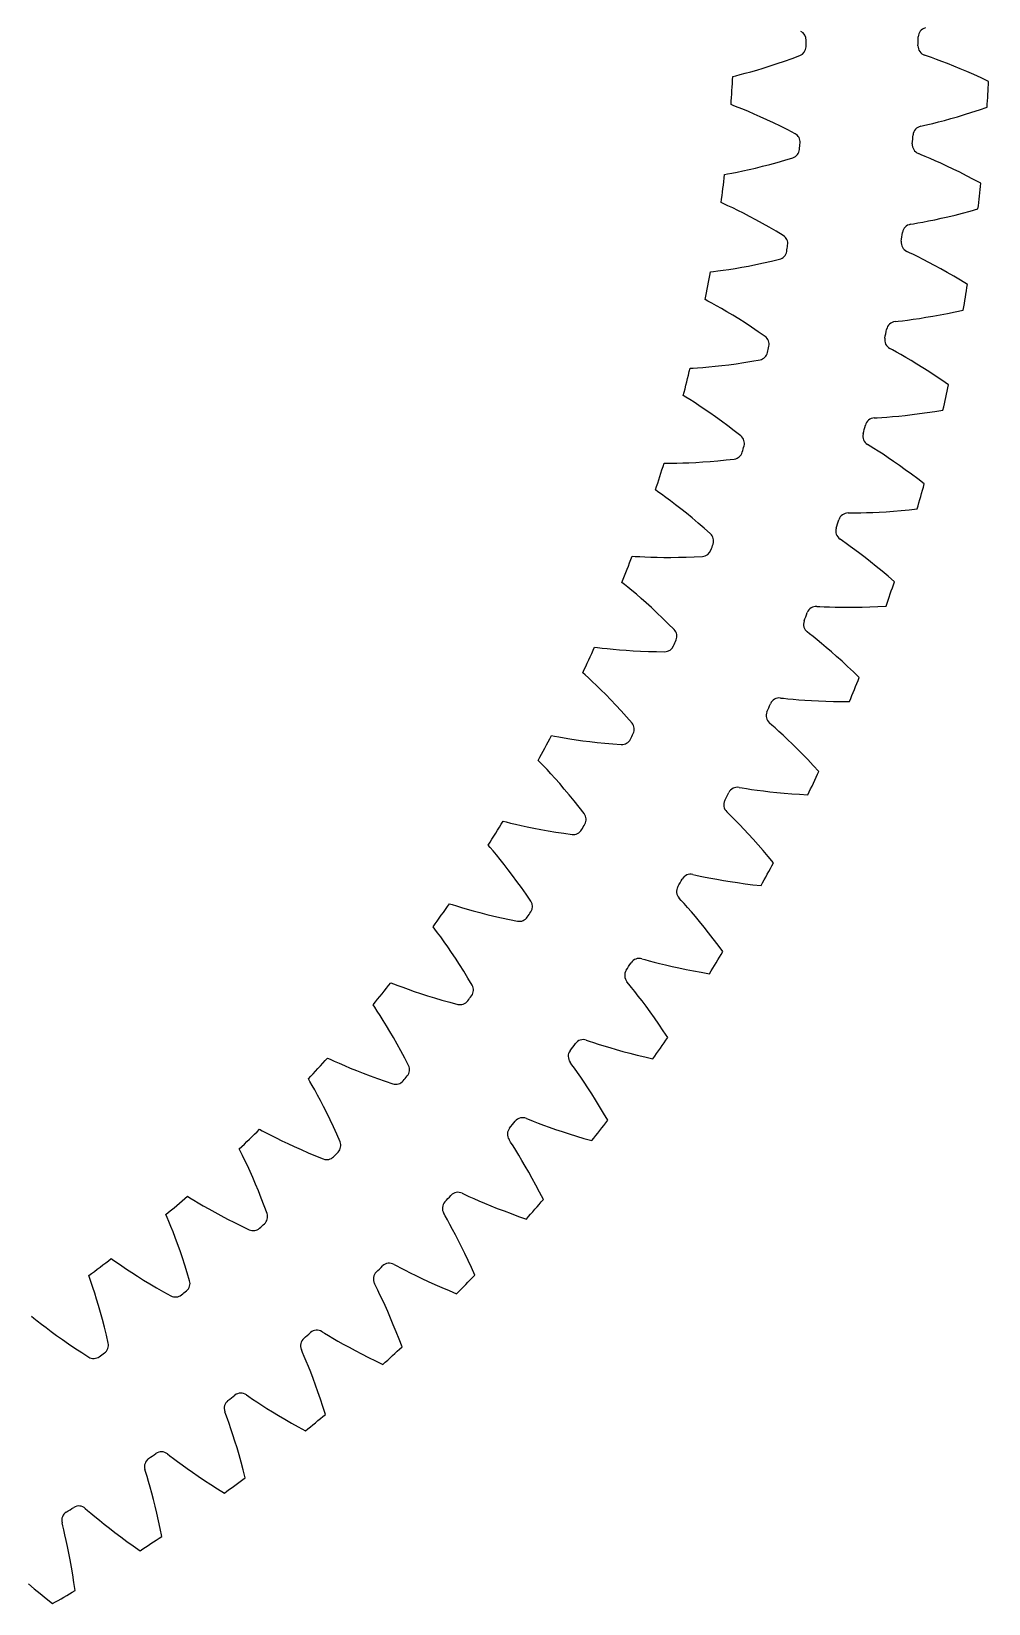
# Model space of a CAD drawing. Header units: millimetres. Extents: x -58 to 58, y -58 to 58.
# Drawn here: x 27.99 to 57.93, y -50.43 to -1.23 of the extents above; entities that cross this region are included whole.
import ezdxf

# ---------------------------------------------------------------- set-up
doc = ezdxf.new("R2010")
doc.units = ezdxf.units.MM

msp = doc.modelspace()

# ---------------------------------------------------------------- linework, layer by layer
at = {"layer": 'thin_ring_external'}
for p, q in [((56.02067, -2.001483), (55.931717, -1.969086)), ((56.150771, -2.047396), (56.02067, -2.001483)), ((56.302718, -2.10253), (56.150771, -2.047396)), ((56.4708, -2.165379), (56.302718, -2.10253)), ((56.651951, -2.235262), (56.4708, -2.165379)), ((56.844199, -2.311819), (56.651951, -2.235262)), ((57.046149, -2.394844), (56.844199, -2.311819)), ((57.256747, -2.48422), (57.046149, -2.394844)), ((57.475164, -2.579883), (57.256747, -2.48422)), ((57.700723, -2.681799), (57.475164, -2.579883)), ((57.932859, -2.789959), (57.700723, -2.681799)), ((56.753513, -3.955542), (56.96337, -3.895236)), ((56.96337, -3.895236), (57.182522, -3.82957)), ((57.182522, -3.82957), (57.410137, -3.758516)), ((57.410137, -3.758516), (57.645539, -3.682031)), ((57.645539, -3.682031), (57.888164, -3.600065)), ((55.808865, -4.195813), (55.900842, -4.173399)), ((55.900842, -4.173399), (56.035204, -4.142076)), ((56.035204, -4.142076), (56.192294, -4.103993)), ((56.192294, -4.103993), (56.36627, -4.060016)), ((56.36627, -4.060016), (56.554009, -4.010485)), ((56.554009, -4.010485), (56.753513, -3.955542)), ((55.825346, -5.084497), (55.738313, -5.047249)), ((55.95272, -5.137508), (55.825346, -5.084497)), ((56.101399, -5.200928), (55.95272, -5.137508)), ((56.265764, -5.272941), (56.101399, -5.200928)), ((56.44279, -5.352697), (56.265764, -5.272941)), ((56.63053, -5.439728), (56.44279, -5.352697)), ((56.827599, -5.533752), (56.63053, -5.439728)), ((57.032954, -5.634594), (56.827599, -5.533752)), ((57.245769, -5.742143), (57.032954, -5.634594)), ((57.465371, -5.856331), (57.245769, -5.742143)), ((57.691196, -5.977114), (57.465371, -5.856331)), ((57.115912, -6.915404), (57.35517, -6.852004)), ((57.35517, -6.852004), (57.601942, -6.783527)), ((55.492982, -7.263827), (55.586054, -7.246514)), ((55.586054, -7.246514), (55.721938, -7.222641)), ((55.721938, -7.222641), (55.880887, -7.193269)), ((55.880887, -7.193269), (56.057022, -7.158942)), ((56.057022, -7.158942), (56.247204, -7.119829)), ((56.247204, -7.119829), (56.449432, -7.075959)), ((56.449432, -7.075959), (56.662292, -7.027306)), ((56.662292, -7.027306), (56.884729, -6.973812)), ((56.884729, -6.973812), (57.115912, -6.915404)), ((55.460483, -8.15207), (55.375633, -8.110084)), ((55.584743, -8.212016), (55.460483, -8.15207)), ((55.729703, -8.283531), (55.584743, -8.212016)), ((55.889851, -8.364489), (55.729703, -8.283531)), ((56.062215, -8.453876), (55.889851, -8.364489)), ((56.244875, -8.551117), (56.062215, -8.453876)), ((56.436465, -8.655854), (56.244875, -8.551117)), ((56.635953, -8.767856), (56.436465, -8.655854)), ((56.84252, -8.886965), (56.635953, -8.767856)), ((57.055499, -9.013076), (56.84252, -8.886965)), ((57.274327, -9.146117), (57.055499, -9.013076)), ((55.008569, -10.309782), (55.102453, -10.297621)), ((55.102453, -10.297621), (55.239446, -10.28127)), ((55.239446, -10.28127), (55.399772, -10.260699)), ((55.399772, -10.260699), (55.57753, -10.236127)), ((55.57753, -10.236127), (55.769579, -10.20755)), ((55.769579, -10.20755), (55.973915, -10.174887)), ((55.973915, -10.174887), (56.189133, -10.138034)), ((56.189133, -10.138034), (56.414179, -10.096875)), ((56.414179, -10.096875), (56.648229, -10.051291)), ((56.648229, -10.051291), (56.890615, -10.001167)), ((56.890615, -10.001167), (57.140785, -9.946389)), ((54.927188, -11.194885), (54.84478, -11.148288)), ((55.047957, -11.261586), (54.927188, -11.194885)), ((55.188757, -11.340977), (55.047957, -11.261586)), ((55.344203, -11.430634), (55.188757, -11.340977)), ((55.51138, -11.529381), (55.344203, -11.430634)), ((55.688406, -11.636536), (55.51138, -11.529381)), ((55.873936, -11.751669), (55.688406, -11.636536)), ((56.066951, -11.87449), (55.873936, -11.751669)), ((56.266643, -12.004798), (56.066951, -11.87449)), ((56.472351, -12.14245), (56.266643, -12.004798)), ((56.683518, -12.287343), (56.472351, -12.14245)), ((54.750409, -13.296968), (54.929251, -13.282226)), ((54.929251, -13.282226), (55.122582, -13.264271)), ((55.122582, -13.264271), (55.328408, -13.242914)), ((55.328408, -13.242914), (55.545329, -13.217973)), ((55.545329, -13.217973), (55.772301, -13.189273)), ((55.772301, -13.189273), (56.008506, -13.156652)), ((56.008506, -13.156652), (56.253286, -13.119957)), ((56.253286, -13.119957), (56.506094, -13.079043)), ((54.357096, -13.324425), (54.451508, -13.317455)), ((54.451508, -13.317455), (54.589194, -13.308675)), ((54.589194, -13.308675), (54.750409, -13.296968)), ((54.22708, -14.203701), (54.147365, -14.152636)), ((54.343992, -14.276954), (54.22708, -14.203701)), ((54.480205, -14.363981), (54.343992, -14.276954)), ((54.630475, -14.462065), (54.480205, -14.363981)), ((54.791959, -14.569871), (54.630475, -14.462065)), ((54.962813, -14.686616), (54.791959, -14.569871)), ((55.141719, -14.811794), (54.962813, -14.686616)), ((55.327675, -14.945061), (55.141719, -14.811794)), ((55.519885, -15.086172), (55.327675, -14.945061)), ((55.717698, -15.234947), (55.519885, -15.086172)), ((55.920563, -15.391253), (55.717698, -15.234947)), ((54.961044, -16.241617), (55.198688, -16.222057)), ((55.198688, -16.222057), (55.445117, -16.198902)), ((55.445117, -16.198902), (55.699795, -16.171977)), ((53.540543, -16.298603), (53.635196, -16.296844)), ((53.635196, -16.296844), (53.773156, -16.295663)), ((53.773156, -16.295663), (53.934772, -16.292854)), ((53.934772, -16.292854), (54.114154, -16.287986)), ((54.114154, -16.287986), (54.308181, -16.280709)), ((54.308181, -16.280709), (54.51487, -16.270723)), ((54.51487, -16.270723), (54.732836, -16.25777)), ((54.732836, -16.25777), (54.961044, -16.241617)), ((53.362287, -17.169382), (53.285506, -17.114003)), ((53.474986, -17.248963), (53.362287, -17.169382)), ((53.606198, -17.343362), (53.474986, -17.248963)), ((53.750837, -17.449575), (53.606198, -17.343362)), ((53.906137, -17.566113), (53.750837, -17.449575)), ((54.0703, -17.692093), (53.906137, -17.566113)), ((54.242039, -17.826937), (54.0703, -17.692093)), ((54.420371, -17.970245), (54.242039, -17.826937)), ((54.604516, -18.12173), (54.420371, -17.970245)), ((54.793832, -18.281176), (54.604516, -18.12173)), ((54.987779, -18.44842), (54.793832, -18.281176)), ((52.561389, -19.223282), (52.655995, -19.226741)), ((52.655995, -19.226741), (52.79381, -19.233161)), ((52.79381, -19.233161), (52.955336, -19.239259)), ((52.955336, -19.239259), (53.134714, -19.244281)), ((53.134714, -19.244281), (53.328847, -19.247703)), ((53.328847, -19.247703), (53.535773, -19.249119)), ((53.535773, -19.249119), (53.754121, -19.248192)), ((53.754121, -19.248192), (53.982872, -19.244635)), ((53.982872, -19.244635), (54.221233, -19.238197)), ((54.221233, -19.238197), (54.468564, -19.228652)), ((54.468564, -19.228652), (54.724338, -19.215797)), ((52.335435, -20.082919), (52.261821, -20.023394)), ((52.443579, -20.168588), (52.335435, -20.082919)), ((52.569391, -20.270071), (52.443579, -20.168588)), ((52.707959, -20.384092), (52.569391, -20.270071)), ((52.856604, -20.509008), (52.707959, -20.384092)), ((53.013578, -20.643839), (52.856604, -20.509008)), ((53.177627, -20.787939), (53.013578, -20.643839)), ((53.347794, -20.940854), (53.177627, -20.787939)), ((53.523314, -21.102253), (53.347794, -20.940854)), ((53.70356, -21.271886), (53.523314, -21.102253)), ((53.887998, -21.44956), (53.70356, -21.271886)), ((51.422608, -22.089581), (51.51688, -22.098246)), ((51.51688, -22.098246), (51.654132, -22.112248)), ((51.654132, -22.112248), (51.815076, -22.127235)), ((51.815076, -22.127235), (51.993905, -22.142131)), ((51.993905, -22.142131), (52.187555, -22.156242)), ((52.187555, -22.156242), (52.394089, -22.169055)), ((52.394089, -22.169055), (52.612157, -22.180158)), ((52.612157, -22.180158), (52.840756, -22.189208)), ((52.840756, -22.189208), (53.079109, -22.19591)), ((53.079109, -22.19591), (53.326591, -22.200005)), ((53.326591, -22.200005), (53.582685, -22.201259)), ((51.149641, -22.935465), (51.079418, -22.871976)), ((51.252902, -23.026962), (51.149641, -22.935465)), ((51.372932, -23.135222), (51.252902, -23.026962)), ((51.505009, -23.256702), (51.372932, -23.135222)), ((51.646546, -23.389617), (51.505009, -23.256702)), ((51.795854, -23.532891), (51.646546, -23.389617)), ((51.951717, -23.685809), (51.795854, -23.532891)), ((52.113201, -23.847866), (51.951717, -23.685809)), ((52.279564, -24.018689), (52.113201, -23.847866)), ((52.450191, -24.197994), (52.279564, -24.018689)), ((52.624562, -24.385558), (52.450191, -24.197994)), ((50.127658, -24.888795), (50.221309, -24.90264)), ((50.221309, -24.90264), (50.357582, -24.924182)), ((50.357582, -24.924182), (50.517456, -24.948012)), ((50.517456, -24.948012), (50.695193, -24.972736)), ((50.695193, -24.972736), (50.887771, -24.997494)), ((50.887771, -24.997494), (51.093285, -25.021665)), ((51.093285, -25.021665), (51.310411, -25.044764)), ((51.310411, -25.044764), (51.538165, -25.066393)), ((51.538165, -25.066393), (51.775787, -25.086215)), ((51.775787, -25.086215), (52.022667, -25.103937)), ((52.022667, -25.103937), (52.278302, -25.119297)), ((49.808508, -25.718357), (49.741889, -25.651096)), ((49.906571, -25.815403), (49.808508, -25.718357)), ((50.020456, -25.930111), (49.906571, -25.815403)), ((50.14564, -26.058683), (50.020456, -25.930111)), ((50.27964, -26.199193), (50.14564, -26.058683)), ((50.420829, -26.350475), (50.27964, -26.199193)), ((50.568031, -26.511747), (50.420829, -26.350475)), ((50.720343, -26.682453), (50.568031, -26.511747)), ((50.877043, -26.862181), (50.720343, -26.682453)), ((51.037533, -27.050613), (50.877043, -26.862181)), ((51.201307, -27.247498), (51.037533, -27.050613)), ((48.680472, -27.612422), (48.773218, -27.631405)), ((48.773218, -27.631405), (48.908097, -27.660421)), ((48.908097, -27.660421), (49.066416, -27.693022)), ((49.066416, -27.693022), (49.242521, -27.7275)), ((49.242521, -27.7275), (49.433443, -27.762829)), ((49.433443, -27.762829), (49.637314, -27.798284)), ((49.637314, -27.798284), (49.852837, -27.833309)), ((49.852837, -27.833309), (50.079053, -27.867452)), ((50.079053, -27.867452), (50.315223, -27.900334)), ((50.315223, -27.900334), (50.560751, -27.931629)), ((50.560751, -27.931629), (50.815153, -27.961049)), ((48.316108, -28.423144), (48.253295, -28.352314)), ((48.408676, -28.525444), (48.316108, -28.423144)), ((48.516069, -28.646251), (48.408676, -28.525444)), ((48.63398, -28.781524), (48.516069, -28.646251)), ((48.760037, -28.929203), (48.63398, -28.781524)), ((48.892677, -29.088032), (48.760037, -28.929203)), ((49.030771, -29.257168), (48.892677, -29.088032)), ((49.173448, -29.436006), (49.030771, -29.257168)), ((49.32001, -29.624094), (49.173448, -29.436006)), ((49.469876, -29.821081), (49.32001, -29.624094)), ((49.622555, -30.026689), (49.469876, -29.821081)), ((47.085445, -30.252191), (47.177005, -30.276254)), ((47.177005, -30.276254), (47.310081, -30.312657)), ((47.310081, -30.312657), (47.466363, -30.35393)), ((47.466363, -30.35393), (47.640301, -30.398057)), ((47.640301, -30.398057), (47.828987, -30.443849)), ((47.828987, -30.443849), (48.030595, -30.490482)), ((48.030595, -30.490482), (48.243861, -30.537326)), ((46.676973, -31.04161), (46.618158, -30.967428)), ((48.243861, -30.537326), (48.467854, -30.583879)), ((48.467854, -30.583879), (48.701853, -30.629721)), ((48.701853, -30.629721), (48.945285, -30.674494)), ((48.945285, -30.674494), (49.197679, -30.717883)), ((46.763765, -31.148854), (46.676973, -31.04161)), ((46.86434, -31.275394), (46.763765, -31.148854)), ((46.974621, -31.416957), (46.86434, -31.275394)), ((47.09235, -31.571356), (46.974621, -31.416957)), ((47.21604, -31.737251), (47.09235, -31.571356)), ((47.344607, -31.913737), (47.21604, -31.737251)), ((47.477215, -32.100163), (47.344607, -31.913737)), ((47.613193, -32.296039), (47.477215, -32.100163)), ((47.75198, -32.500982), (47.613193, -32.296039)), ((45.347421, -32.800086), (45.437516, -32.829156)), ((45.437516, -32.829156), (45.568385, -32.872834)), ((45.568385, -32.872834), (45.722156, -32.922654)), ((45.722156, -32.922654), (45.893399, -32.976295)), ((47.893101, -32.714689), (47.75198, -32.500982)), ((45.893399, -32.976295), (46.079276, -33.032413)), ((46.079276, -33.032413), (46.278009, -33.09008)), ((46.278009, -33.09008), (46.488371, -33.148602)), ((46.488371, -33.148602), (46.709459, -33.207423)), ((46.709459, -33.207423), (46.940577, -33.266086)), ((46.940577, -33.266086), (47.181173, -33.324201)), ((47.181173, -33.324201), (47.430794, -33.381429)), ((44.896082, -33.565804), (44.841443, -33.488494)), ((44.976835, -33.677667), (44.896082, -33.565804)), ((45.070286, -33.809555), (44.976835, -33.677667)), ((45.172601, -33.956977), (45.070286, -33.809555)), ((45.281646, -34.117627), (45.172601, -33.956977)), ((45.396009, -34.290084), (45.281646, -34.117627)), ((45.514658, -34.473385), (45.396009, -34.290084)), ((45.636796, -34.666833), (45.514658, -34.473385)), ((45.761777, -34.869902), (45.636796, -34.666833)), ((45.889063, -35.08218), (45.761777, -34.869902)), ((43.471679, -35.248367), (43.560036, -35.282356)), ((43.560036, -35.282356), (43.688299, -35.333177)), ((43.688299, -35.333177), (43.839092, -35.391392)), ((43.839092, -35.391392), (44.007121, -35.454386)), ((46.018197, -35.303336), (45.889063, -35.08218)), ((42.978843, -35.988059), (42.928546, -35.907857)), ((44.007121, -35.454386), (44.189624, -35.520658)), ((44.189624, -35.520658), (44.384878, -35.589185)), ((44.384878, -35.589185), (44.591697, -35.659206)), ((44.591697, -35.659206), (44.809208, -35.730118)), ((44.809208, -35.730118), (45.036744, -35.801424)), ((45.036744, -35.801424), (45.273774, -35.872704)), ((45.273774, -35.872704), (45.519863, -35.943596)), ((43.053311, -36.104201), (42.978843, -35.988059)), ((43.139355, -36.241036), (43.053311, -36.104201)), ((43.233393, -36.393872), (43.139355, -36.241036)), ((43.333423, -36.560285), (43.233393, -36.393872)), ((43.438112, -36.73878), (43.333423, -36.560285)), ((43.546484, -36.928338), (43.438112, -36.73878)), ((43.657779, -37.128221), (43.546484, -36.928338)), ((43.771383, -37.337867), (43.657779, -37.128221)), ((43.886783, -37.556834), (43.771383, -37.337867)), ((41.463914, -37.5896), (41.550264, -37.628406)), ((41.550264, -37.628406), (41.675534, -37.686215)), ((41.675534, -37.686215), (41.822891, -37.752649)), ((41.822891, -37.752649), (41.987194, -37.824803)), ((41.987194, -37.824803), (42.165769, -37.901027)), ((44.003537, -37.784768), (43.886783, -37.556834)), ((40.931079, -38.30102), (40.885276, -38.218169)), ((40.999036, -38.421088), (40.931079, -38.30102)), ((42.165769, -37.901027), (42.356952, -37.980207)), ((42.356952, -37.980207), (42.559599, -38.061515)), ((42.559599, -38.061515), (42.772874, -38.144301)), ((42.772874, -38.144301), (42.996137, -38.228033)), ((42.996137, -38.228033), (43.228879, -38.312263)), ((43.228879, -38.312263), (43.47069, -38.396603)), ((41.077411, -38.562455), (40.999036, -38.421088)), ((41.162887, -38.720239), (41.077411, -38.562455)), ((41.253598, -38.89191), (41.162887, -38.720239)), ((41.348295, -39.075901), (41.253598, -38.89191)), ((41.44606, -39.271142), (41.348295, -39.075901)), ((41.546175, -39.476852), (41.44606, -39.271142)), ((39.330225, -39.816675), (39.414306, -39.860178)), ((41.648058, -39.692437), (41.546175, -39.476852)), ((41.751219, -39.917429), (41.648058, -39.692437)), ((39.414306, -39.860178), (39.536201, -39.924801)), ((39.536201, -39.924801), (39.679675, -39.999251)), ((39.679675, -39.999251), (39.839753, -40.080347)), ((39.839753, -40.080347), (40.013858, -40.166293)), ((40.013858, -40.166293), (40.200389, -40.255885)), ((40.200389, -40.255885), (40.39825, -40.348232)), ((41.85524, -40.151449), (41.751219, -39.917429)), ((38.759009, -40.497662), (38.717839, -40.412414)), ((38.820248, -40.621291), (38.759009, -40.497662)), ((38.890716, -40.766762), (38.820248, -40.621291)), ((38.96737, -40.929014), (38.890716, -40.766762)), ((40.39825, -40.348232), (40.60664, -40.442641)), ((40.60664, -40.442641), (40.824951, -40.538545)), ((40.824951, -40.538545), (41.0527, -40.635468)), ((41.0527, -40.635468), (41.289497, -40.733002)), ((39.048487, -41.105421), (38.96737, -40.929014)), ((39.132904, -41.29435), (39.048487, -41.105421)), ((39.219765, -41.49468), (39.132904, -41.29435)), ((39.308396, -41.705593), (39.219765, -41.49468)), ((39.398248, -41.926463), (39.308396, -41.705593)), ((37.077091, -41.922828), (37.158648, -41.970897)), ((37.158648, -41.970897), (37.276798, -42.042136)), ((37.276798, -42.042136), (37.415952, -42.124377)), ((37.415952, -42.124377), (37.571321, -42.214168)), ((37.571321, -42.214168), (37.740427, -42.309575)), ((37.740427, -42.309575), (37.921739, -42.409306)), ((39.488859, -42.156796), (39.398248, -41.926463)), ((39.579831, -42.396191), (39.488859, -42.156796)), ((36.469228, -42.571314), (36.432817, -42.483927)), ((36.523564, -42.698129), (36.469228, -42.571314)), ((36.585912, -42.84726), (36.523564, -42.698129)), ((37.921739, -42.409306), (38.114212, -42.512413)), ((38.114212, -42.512413), (38.317085, -42.618159)), ((38.317085, -42.618159), (38.529781, -42.725943)), ((38.529781, -42.725943), (38.751845, -42.835265)), ((36.653511, -43.013489), (36.585912, -42.84726)), ((36.724787, -43.194097), (36.653511, -43.013489)), ((36.798668, -43.387389), (36.724787, -43.194097)), ((38.751845, -42.835265), (38.98291, -42.945695)), ((36.874362, -43.5922), (36.798668, -43.387389)), ((36.951239, -43.807675), (36.874362, -43.5922)), ((34.711355, -43.901663), (34.790141, -43.954152)), ((34.790141, -43.954152), (34.904186, -44.031791)), ((34.904186, -44.031791), (35.038599, -44.121573)), ((35.038599, -44.121573), (35.188785, -44.219787)), ((35.188785, -44.219787), (35.352379, -44.324364)), ((37.028788, -44.03316), (36.951239, -43.807675)), ((37.106572, -44.268135), (37.028788, -44.03316)), ((37.184218, -44.512177), (37.106572, -44.268135)), ((34.068692, -44.515678), (34.03715, -44.426418)), ((34.115959, -44.645293), (34.068692, -44.515678)), ((34.169997, -44.797633), (34.115959, -44.645293)), ((35.352379, -44.324364), (35.527922, -44.433932)), ((35.527922, -44.433932), (35.714422, -44.547485)), ((35.714422, -44.547485), (35.911162, -44.664246)), ((35.911162, -44.664246), (36.117598, -44.783584)), ((34.228337, -44.967334), (34.169997, -44.797633)), ((34.289555, -45.151594), (34.228337, -44.967334)), ((34.352676, -45.348662), (34.289555, -45.151594)), ((36.117598, -44.783584), (36.333302, -44.904973)), ((36.333302, -44.904973), (36.557933, -45.027964)), ((32.240202, -45.74717), (32.315977, -45.803919)), ((34.416972, -45.557332), (34.352676, -45.348662)), ((34.481863, -45.776715), (34.416972, -45.557332)), ((31.56469, -46.32485), (31.538113, -46.233988)), ((32.315977, -45.803919), (32.425572, -45.887723)), ((32.425572, -45.887723), (32.554835, -45.984773)), ((32.554835, -45.984773), (32.699383, -46.091111)), ((32.699383, -46.091111), (32.856967, -46.204542)), ((32.856967, -46.204542), (33.026207, -46.323613)), ((34.546872, -46.006129), (34.481863, -45.776715)), ((34.611594, -46.245032), (34.546872, -46.006129)), ((34.675678, -46.492982), (34.611594, -46.245032)), ((31.604745, -46.456872), (31.56469, -46.32485)), ((31.650309, -46.611958), (31.604745, -46.456872)), ((31.699212, -46.784614), (31.650309, -46.611958)), ((33.026207, -46.323613), (33.206169, -46.447268)), ((33.206169, -46.447268), (33.396179, -46.57469)), ((33.396179, -46.57469), (33.595727, -46.705218)), ((33.595727, -46.705218), (33.804416, -46.838306)), ((31.750186, -46.971966), (31.699212, -46.784614)), ((31.802356, -47.172213), (31.750186, -46.971966)), ((31.855059, -47.384107), (31.802356, -47.172213)), ((33.804416, -46.838306), (34.021931, -46.973484)), ((29.671137, -47.453744), (29.74367, -47.514581)), ((29.74367, -47.514581), (29.848483, -47.604296)), ((29.848483, -47.604296), (29.972203, -47.708319)), ((29.972203, -47.708319), (30.110673, -47.822458)), ((31.907766, -47.606732), (31.855059, -47.384107)), ((31.960039, -47.839379), (31.907766, -47.606732)), ((28.964827, -47.993334), (28.943296, -47.901146)), ((28.997549, -48.127363), (28.964827, -47.993334)), ((29.0345, -48.284723), (28.997549, -48.127363)), ((30.110673, -47.822458), (30.261769, -47.944398)), ((30.261769, -47.944398), (30.424193, -48.072611)), ((30.424193, -48.072611), (30.59707, -48.205992)), ((30.59707, -48.205992), (30.779772, -48.343688)), ((32.011502, -48.081485), (31.960039, -47.839379)), ((32.06183, -48.332588), (32.011502, -48.081485)), ((29.073818, -48.459811), (29.0345, -48.284723)), ((29.114394, -48.649687), (29.073818, -48.459811)), ((29.155453, -48.852503), (29.114394, -48.649687)), ((30.779772, -48.343688), (30.971826, -48.485011)), ((30.971826, -48.485011), (31.172868, -48.629392)), ((31.172868, -48.629392), (31.382605, -48.776348)), ((29.196403, -49.066979), (29.155453, -48.852503)), ((29.236766, -49.292169), (29.196403, -49.066979)), ((29.276144, -49.527343), (29.236766, -49.292169)), ((29.314192, -49.771916), (29.276144, -49.527343)), ((27.895049, -49.818316), (28.069888, -49.965867)), ((28.069888, -49.965867), (28.253865, -50.117555)), ((28.253865, -50.117555), (28.446648, -50.272793)), ((29.35061, -50.02541), (29.314192, -49.771916)), ((28.446648, -50.272793), (28.647971, -50.431079))]:
    msp.add_line(p, q, dxfattribs=at)
for centre, radius, start, end in [((0, 0), 55.75, 358.278455, 358.56365), ((56.032388, -1.404972), 0.3, 104.898185, 178.56365), ((56.024701, -1.68386), 0.3, 178.278455, 251.94392), ((0, 0), 58, 356.441359, 357.242852), ((55.869907, -4.489537), 0.3, 101.740291, 175.405756), ((55.846868, -4.767579), 0.3, 175.12056, 248.786025), ((0, 0), 55.75, 355.12056, 355.405756), ((0, 0), 58, 353.283464, 354.084957), ((55.537751, -7.560468), 0.3, 98.582396, 172.247861), ((55.49943, -7.836818), 0.3, 171.962665, 245.62813), ((0, 0), 55.75, 351.962665, 352.247861), ((0, 0), 58, 350.125569, 350.927062), ((55.036929, -10.608438), 0.3, 95.424501, 169.089966), ((54.983443, -10.882257), 0.3, 168.804771, 242.470236), ((0, 0), 55.75, 348.804771, 349.089966), ((0, 0), 58, 346.967674, 347.769168), ((0, 0), 55.75, 345.646876, 345.932071), ((54.368961, -13.62419), 0.3, 92.266607, 165.932071), ((54.300472, -13.894647), 0.3, 165.646876, 239.312341), ((0, 0), 58, 343.80978, 344.611273), ((0, 0), 55.75, 342.488981, 342.774177), ((53.535877, -16.598567), 0.3, 89.108712, 162.774177), ((53.452593, -16.86484), 0.3, 162.488981, 236.154446), ((0, 0), 58, 340.651885, 341.453378), ((52.44238, -19.783815), 0.3, 159.331087, 232.996551), ((0, 0), 55.75, 339.331087, 339.616282), ((52.540205, -19.522534), 0.3, 85.950817, 159.616282), ((0, 0), 58, 337.49399, 338.295483), ((51.384971, -22.387211), 0.3, 82.792922, 156.458387), ((51.272901, -22.642707), 0.3, 156.173192, 229.838657), ((0, 0), 55.75, 336.173192, 336.458387), ((0, 0), 58, 334.336096, 335.137589), ((0, 0), 55.75, 333.015297, 333.300492), ((50.073683, -25.1839), 0.3, 79.635028, 153.300492), ((49.947708, -25.432833), 0.3, 153.015297, 226.680762), ((0, 0), 58, 331.178201, 331.979694), ((48.470825, -28.145721), 0.3, 149.857402, 223.522867), ((0, 0), 55.75, 329.857402, 330.142598), ((48.610322, -27.904105), 0.3, 76.477133, 150.142598), ((0, 0), 55.75, 326.699508, 326.984703), ((46.999333, -30.539567), 0.3, 73.319238, 146.984703), ((0, 0), 58, 328.020306, 328.821799), ((46.846738, -30.773132), 0.3, 146.699508, 220.364972), ((0, 0), 55.75, 323.541613, 323.826808), ((45.245609, -33.082281), 0.3, 70.161343, 143.826808), ((0, 0), 58, 324.862411, 325.663904), ((45.080379, -33.307085), 0.3, 143.541613, 217.207078), ((0, 0), 55.75, 320.383718, 320.668913), ((43.354476, -35.524526), 0.3, 67.003449, 140.668913), ((0, 0), 58, 321.704517, 322.50601), ((43.177113, -35.739886), 0.3, 140.383718, 214.049183), ((41.142719, -38.064146), 0.3, 137.225823, 210.891288), ((0, 0), 55.75, 317.225823, 317.511019), ((41.331676, -37.858883), 0.3, 63.845554, 137.511019), ((0, 0), 58, 318.546622, 319.348115), ((39.183354, -40.078265), 0.3, 60.687659, 134.353124), ((38.983376, -40.272806), 0.3, 134.067929, 207.733393), ((0, 0), 55.75, 314.067929, 314.353124), ((0, 0), 58, 315.388727, 316.19022), ((36.705641, -42.35916), 0.3, 130.910034, 204.575499), ((0, 0), 55.75, 310.910034, 311.195229), ((36.916033, -42.17593), 0.3, 57.529764, 131.195229), ((0, 0), 58, 312.230832, 313.032326), ((34.316433, -44.316869), 0.3, 127.752139, 201.417604), ((0, 0), 55.75, 307.752139, 308.037335), ((34.536599, -44.145508), 0.3, 54.37187, 128.037335), ((0, 0), 58, 309.072938, 309.874431), ((0, 0), 55.75, 304.594244, 304.87944), ((32.052278, -45.981017), 0.3, 51.213975, 124.87944), ((31.823007, -46.13999), 0.3, 124.594244, 198.259709), ((0, 0), 58, 305.915043, 306.716536), ((29.232936, -47.822986), 0.3, 121.43635, 195.101815), ((0, 0), 55.75, 301.43635, 301.721545), ((29.470616, -47.676884), 0.3, 48.05608, 121.721545), ((0, 0), 58, 302.757148, 303.558641), ((0, 0), 58, 299.599253, 300.400747)]:
    msp.add_arc(centre, radius, start, end, dxfattribs=at)
at = {"layer": 'thin_ring_internal'}
for p, q in [((50.494147, -2.489584), (50.683978, -2.434824)), ((50.683978, -2.434824), (50.885655, -2.373964)), ((50.885655, -2.373964), (51.097741, -2.307051)), ((51.097741, -2.307051), (51.319156, -2.234081)), ((51.319156, -2.234081), (51.549048, -2.155021)), ((51.549048, -2.155021), (51.786725, -2.069823)), ((51.786725, -2.069823), (52.031568, -1.979449)), ((49.930407, -2.637121), (50.023348, -2.614405)), ((50.023348, -2.614405), (50.159287, -2.580016)), ((50.159287, -2.580016), (50.318194, -2.5381)), ((50.318194, -2.5381), (50.494147, -2.489584)), ((49.965476, -3.552694), (49.876032, -3.518729)), ((50.096159, -3.603529), (49.965476, -3.552694)), ((50.24871, -3.664654), (50.096159, -3.603529)), ((50.417368, -3.734425), (50.24871, -3.664654)), ((50.599031, -3.812098), (50.417368, -3.734425)), ((50.7917, -3.897281), (50.599031, -3.812098)), ((50.993956, -3.98975), (50.7917, -3.897281)), ((51.204725, -4.089376), (50.993956, -3.98975)), ((51.42316, -4.196087), (51.204725, -4.089376)), ((51.648565, -4.309847), (51.42316, -4.196087)), ((51.880446, -4.429625), (51.648565, -4.309847)), ((50.858801, -5.448298), (51.084288, -5.389097)), ((51.084288, -5.389097), (51.318612, -5.32434)), ((51.318612, -5.32434), (51.561082, -5.253935)), ((51.561082, -5.253935), (51.811024, -5.178805)), ((49.673362, -5.705881), (49.767525, -5.688929)), ((49.767525, -5.688929), (49.905323, -5.662973)), ((49.905323, -5.662973), (50.066509, -5.63092)), ((50.066509, -5.63092), (50.245115, -5.593328)), ((50.245115, -5.593328), (50.437957, -5.550357)), ((50.437957, -5.550357), (50.642998, -5.502028)), ((50.642998, -5.502028), (50.858801, -5.448298)), ((49.652001, -6.621876), (49.564817, -6.582469)), ((49.779306, -6.680659), (49.652001, -6.621876)), ((49.927805, -6.751059), (49.779306, -6.680659)), ((50.091848, -6.831081), (49.927805, -6.751059)), ((50.268385, -6.91979), (50.091848, -6.831081)), ((50.455444, -7.016672), (50.268385, -6.91979)), ((50.651624, -7.121417), (50.455444, -7.016672)), ((50.855861, -7.233829), (50.651624, -7.121417)), ((51.067312, -7.353785), (50.855861, -7.233829)), ((51.285287, -7.481205), (51.067312, -7.353785)), ((51.509354, -7.61503), (51.285287, -7.481205)), ((51.139851, -8.418117), (51.393944, -8.358516)), ((49.227889, -8.752996), (49.322917, -8.741873)), ((49.322917, -8.741873), (49.462051, -8.72445)), ((49.462051, -8.72445), (49.624904, -8.70238)), ((49.624904, -8.70238), (49.805487, -8.675854)), ((49.805487, -8.675854), (50.000608, -8.644837)), ((50.000608, -8.644837), (50.208235, -8.609221)), ((50.208235, -8.609221), (50.426937, -8.568878)), ((50.426937, -8.568878), (50.655641, -8.523671)), ((50.655641, -8.523671), (50.893506, -8.473462)), ((50.893506, -8.473462), (51.139851, -8.418117)), ((49.150179, -9.665938), (49.065586, -9.621239)), ((49.273624, -9.732447), (49.150179, -9.665938)), ((49.417507, -9.811856), (49.273624, -9.732447)), ((49.576313, -9.901824), (49.417507, -9.811856)), ((49.747054, -10.001233), (49.576313, -9.901824)), ((49.927794, -10.109447), (49.747054, -10.001233)), ((50.117154, -10.226069), (49.927794, -10.109447)), ((50.314083, -10.350842), (50.117154, -10.226069)), ((50.517748, -10.483587), (50.314083, -10.350842)), ((50.727466, -10.624184), (50.517748, -10.483587)), ((50.94287, -10.77155), (50.727466, -10.624184)), ((48.595678, -11.766908), (48.69121, -11.761656)), ((48.69121, -11.761656), (48.831153, -11.752831)), ((48.831153, -11.752831), (48.995056, -11.740828)), ((48.995056, -11.740828), (49.176928, -11.72547)), ((49.176928, -11.72547), (49.373589, -11.706523)), ((49.373589, -11.706523), (49.583015, -11.683757)), ((49.583015, -11.683757), (49.803785, -11.656954)), ((49.803785, -11.656954), (50.034839, -11.625911)), ((50.034839, -11.625911), (50.275344, -11.590441)), ((50.275344, -11.590441), (50.524629, -11.550366)), ((50.524629, -11.550366), (50.781909, -11.50652)), ((48.461913, -12.673335), (48.380233, -12.623513)), ((48.58103, -12.747317), (48.461913, -12.673335)), ((48.719752, -12.835432), (48.58103, -12.747317)), ((48.872718, -12.935006), (48.719752, -12.835432)), ((49.037015, -13.044738), (48.872718, -12.935006)), ((49.210751, -13.163873), (49.037015, -13.044738)), ((49.392572, -13.291931), (49.210751, -13.163873)), ((49.581447, -13.42859), (49.392572, -13.291931)), ((49.776554, -13.573622), (49.581447, -13.42859)), ((49.977218, -13.726863), (49.776554, -13.573622)), ((50.183141, -13.887209), (49.977218, -13.726863)), ((47.779126, -14.736184), (47.8748, -14.736823)), ((47.8748, -14.736823), (48.015022, -14.73663)), ((48.015022, -14.73663), (48.179352, -14.73474)), ((48.179352, -14.73474), (48.361825, -14.730607)), ((48.361825, -14.730607), (48.55928, -14.723802)), ((48.55928, -14.723802), (48.76971, -14.713972)), ((48.76971, -14.713972), (48.991711, -14.700811)), ((48.991711, -14.700811), (49.224237, -14.684051)), ((49.224237, -14.684051), (49.46647, -14.663453)), ((49.46647, -14.663453), (49.717749, -14.638801)), ((49.717749, -14.638801), (49.97724, -14.610877)), ((47.589815, -15.632657), (47.511357, -15.577901)), ((47.704151, -15.713831), (47.589815, -15.632657)), ((47.837186, -15.81032), (47.704151, -15.713831)), ((47.983732, -15.919122), (47.837186, -15.81032)), ((48.140962, -16.038759), (47.983732, -15.919122)), ((48.307034, -16.168363), (48.140962, -16.038759)), ((48.480627, -16.307372), (48.307034, -16.168363)), ((48.660731, -16.455399), (48.480627, -16.307372)), ((48.84654, -16.612167), (48.660731, -16.455399)), ((49.037389, -16.77747), (48.84654, -16.612167)), ((49.233051, -16.950189), (49.037389, -16.77747)), ((46.781332, -17.64956), (46.876785, -17.656088)), ((46.876785, -17.656088), (47.016753, -17.664527)), ((47.016753, -17.664527), (47.180888, -17.672757)), ((47.180888, -17.672757), (47.363269, -17.679865)), ((47.363269, -17.679865), (47.560768, -17.685229)), ((47.560768, -17.685229), (47.771404, -17.688372)), ((47.771404, -17.688372), (47.993795, -17.688902)), ((47.993795, -17.688902), (48.226912, -17.686489)), ((48.226912, -17.686489), (48.469953, -17.680842)), ((48.469953, -17.680842), (48.722273, -17.671706)), ((48.722273, -17.671706), (48.982991, -17.659809)), ((46.537192, -18.532679), (46.462253, -18.473197)), ((46.646314, -18.620738), (46.537192, -18.532679)), ((46.773157, -18.725233), (46.646314, -18.620738)), ((46.912727, -18.84285), (46.773157, -18.725233)), ((47.062294, -18.97194), (46.912727, -18.84285)), ((47.220073, -19.111522), (47.062294, -18.97194)), ((47.384779, -19.260954), (47.220073, -19.111522)), ((47.555428, -19.419787), (47.384779, -19.260954)), ((47.731234, -19.587696), (47.555428, -19.419787)), ((47.911545, -19.764435), (47.731234, -19.587696)), ((48.096203, -19.948871), (47.911545, -19.764435)), ((45.60608, -20.495986), (45.700951, -20.508378)), ((45.700951, -20.508378), (45.840133, -20.525417)), ((45.840133, -20.525417), (46.00345, -20.543736)), ((46.00345, -20.543736), (46.185048, -20.562058)), ((46.185048, -20.562058), (46.381842, -20.57957)), ((46.381842, -20.57957), (46.591885, -20.595674)), ((46.591885, -20.595674), (46.813822, -20.609894)), ((46.813822, -20.609894), (47.046645, -20.621836)), ((47.046645, -20.621836), (47.289573, -20.631162)), ((47.289573, -20.631162), (47.541976, -20.637576)), ((47.541976, -20.637576), (47.802932, -20.641751)), ((45.308038, -21.362401), (45.236903, -21.298418)), ((45.411532, -21.45701), (45.308038, -21.362401)), ((45.531701, -21.569116), (45.411532, -21.45701)), ((45.663766, -21.695102), (45.531701, -21.569116)), ((45.805102, -21.833154), (45.663766, -21.695102)), ((45.953989, -21.982184), (45.805102, -21.833154)), ((46.109184, -22.141472), (45.953989, -21.982184)), ((46.269731, -22.31051), (46.109184, -22.141472)), ((46.434867, -22.488923), (46.269731, -22.31051)), ((46.603956, -22.676426), (46.434867, -22.488923)), ((46.77691, -22.871881), (46.603956, -22.676426)), ((44.257829, -23.264664), (44.351757, -23.282872)), ((44.351757, -23.282872), (44.489626, -23.308447)), ((44.489626, -23.308447), (44.651506, -23.336786)), ((44.651506, -23.336786), (44.831632, -23.366252)), ((44.831632, -23.366252), (45.026974, -23.395846)), ((45.026974, -23.395846), (45.235627, -23.424849)), ((45.235627, -23.424849), (45.456268, -23.452705)), ((45.456268, -23.452705), (45.687914, -23.478957)), ((45.687914, -23.478957), (45.929807, -23.50322)), ((45.929807, -23.50322), (46.181337, -23.52516)), ((46.181337, -23.52516), (46.441541, -23.545393)), ((43.907015, -24.111087), (43.839954, -24.042847)), ((44.004488, -24.211888), (43.907015, -24.111087)), ((44.117528, -24.331179), (44.004488, -24.211888)), ((44.241586, -24.465056), (44.117528, -24.331179)), ((44.374156, -24.611547), (44.241586, -24.465056)), ((44.513586, -24.769461), (44.374156, -24.611547)), ((44.658681, -24.938), (44.513586, -24.769461)), ((44.808518, -25.116601), (44.658681, -24.938)), ((44.962357, -25.304841), (44.808518, -25.116601)), ((45.119583, -25.502398), (44.962357, -25.304841)), ((45.280176, -25.708129), (45.119583, -25.502398)), ((42.741693, -25.94509), (42.834321, -25.969047)), ((42.834321, -25.969047), (42.970355, -26.003061)), ((42.970355, -26.003061), (43.130183, -26.041311)), ((43.130183, -26.041311), (43.308153, -26.08181)), ((43.308153, -26.08181), (43.501303, -26.123373)), ((43.501303, -26.123373), (43.707775, -26.165166)), ((43.707775, -26.165166), (43.926282, -26.206552)), ((43.926282, -26.206552), (44.155873, -26.247014)), ((44.155873, -26.247014), (44.395814, -26.286123)), ((44.395814, -26.286123), (44.645516, -26.323506)), ((44.645516, -26.323506), (44.903981, -26.359718)), ((42.339437, -26.768312), (42.276704, -26.696072)), ((42.430521, -26.874923), (42.339437, -26.768312)), ((42.536002, -27.000946), (42.430521, -26.874923)), ((42.651584, -27.142206), (42.536002, -27.000946)), ((42.774884, -27.29658), (42.651584, -27.142206)), ((42.904328, -27.462778), (42.774884, -27.29658)), ((43.038772, -27.63993), (42.904328, -27.462778)), ((43.17733, -27.827416), (43.038772, -27.63993)), ((43.319289, -28.02477), (43.17733, -27.827416)), ((43.464055, -28.231631), (43.319289, -28.02477)), ((41.063423, -28.527098), (41.154401, -28.556712)), ((43.611679, -28.446858), (43.464055, -28.231631)), ((41.154401, -28.556712), (41.288082, -28.599035)), ((41.288082, -28.599035), (41.445253, -28.647052)), ((41.445253, -28.647052), (41.620392, -28.69843)), ((41.620392, -28.69843), (41.810617, -28.751805)), ((41.810617, -28.751805), (42.014125, -28.80623)), ((42.014125, -28.80623), (42.229669, -28.860988)), ((42.229669, -28.860988), (42.456334, -28.915508)), ((42.456334, -28.915508), (42.693412, -28.969313)), ((42.693412, -28.969313), (42.940339, -29.021997)), ((42.940339, -29.021997), (43.196085, -29.074052)), ((40.611252, -29.323995), (40.553085, -29.248031)), ((40.695599, -29.436011), (40.611252, -29.323995)), ((40.793123, -29.568289), (40.695599, -29.436011)), ((40.899789, -29.716396), (40.793123, -29.568289)), ((41.013352, -29.878068), (40.899789, -29.716396)), ((41.132319, -30.051919), (41.013352, -29.878068)), ((41.255602, -30.237012), (41.132319, -30.051919)), ((41.382356, -30.432672), (41.255602, -30.237012)), ((41.511896, -30.63839), (41.382356, -30.432672)), ((41.643653, -30.853772), (41.511896, -30.63839)), ((41.777747, -31.077678), (41.643653, -30.853772)), ((39.229385, -31.000893), (39.318367, -31.036051)), ((39.318367, -31.036051), (39.44919, -31.086524)), ((39.44919, -31.086524), (39.603106, -31.144125)), ((39.603106, -31.144125), (39.77475, -31.206188)), ((39.77475, -31.206188), (39.961329, -31.271172)), ((39.961329, -31.271172), (40.1611, -31.338021)), ((40.1611, -31.338021), (40.372865, -31.405945)), ((40.372865, -31.405945), (40.595743, -31.474315)), ((40.595743, -31.474315), (40.829059, -31.542613)), ((38.729014, -31.768443), (38.675634, -31.689042)), ((38.806306, -31.885438), (38.729014, -31.768443)), ((38.895501, -32.023469), (38.806306, -31.885438)), ((40.829059, -31.542613), (41.072275, -31.610398)), ((41.072275, -31.610398), (41.324331, -31.678098)), ((38.992847, -32.177862), (38.895501, -32.023469)), ((39.096242, -32.346219), (38.992847, -32.177862)), ((39.204282, -32.527063), (39.096242, -32.346219)), ((39.315936, -32.719395), (39.204282, -32.527063)), ((39.430404, -32.922486), (39.315936, -32.719395)), ((39.547035, -33.135789), (39.430404, -32.922486)), ((37.246536, -33.357091), (37.333186, -33.39766)), ((37.333186, -33.39766), (37.460653, -33.456091)), ((37.460653, -33.456091), (37.610732, -33.523058)), ((39.665283, -33.358873), (39.547035, -33.135789)), ((39.785339, -33.59061), (39.665283, -33.358873)), ((37.610732, -33.523058), (37.77823, -33.59557)), ((37.77823, -33.59557), (37.960454, -33.671916)), ((37.960454, -33.671916), (38.155731, -33.750937)), ((38.155731, -33.750937), (38.362912, -33.831769)), ((38.362912, -33.831769), (38.581159, -33.91373)), ((38.581159, -33.91373), (38.809828, -33.996261)), ((36.699863, -34.092382), (36.651472, -34.009845)), ((36.769806, -34.213914), (36.699863, -34.092382)), ((36.850335, -34.357173), (36.769806, -34.213914)), ((36.937992, -34.517266), (36.850335, -34.357173)), ((38.809828, -33.996261), (39.04841, -34.07889)), ((39.04841, -34.07889), (39.29582, -34.161979)), ((37.030827, -34.691669), (36.937992, -34.517266)), ((37.127528, -34.878821), (37.030827, -34.691669)), ((37.227131, -35.077661), (37.127528, -34.878821)), ((37.32888, -35.287415), (37.227131, -35.077661)), ((37.432158, -35.507493), (37.32888, -35.287415)), ((35.122399, -35.586754), (35.206387, -35.632581)), ((35.206387, -35.632581), (35.330015, -35.698748)), ((35.330015, -35.698748), (35.475687, -35.774827)), ((35.475687, -35.774827), (35.638403, -35.857512)), ((35.638403, -35.857512), (35.815581, -35.944932)), ((37.536448, -35.737433), (37.432158, -35.507493)), ((37.64201, -35.976121), (37.536448, -35.737433)), ((34.531498, -36.286996), (34.48828, -36.201637)), ((34.593827, -36.412604), (34.531498, -36.286996)), ((35.815581, -35.944932), (36.005624, -36.035824)), ((36.005624, -36.035824), (36.207436, -36.129257)), ((36.207436, -36.129257), (36.420224, -36.224497)), ((36.420224, -36.224497), (36.643378, -36.320949)), ((36.643378, -36.320949), (36.876421, -36.418109)), ((34.665383, -36.560549), (34.593827, -36.412604)), ((34.743019, -36.725734), (34.665383, -36.560549)), ((34.824941, -36.905521), (34.743019, -36.725734)), ((36.876421, -36.418109), (37.118246, -36.516271)), ((34.909938, -37.098272), (34.824941, -36.905521)), ((34.997111, -37.302866), (34.909938, -37.098272)), ((35.085754, -37.518486), (34.997111, -37.302866)), ((32.865031, -37.681425), (32.946038, -37.732334)), ((32.946038, -37.732334), (33.065358, -37.805987)), ((33.065358, -37.805987), (33.20607, -37.890889)), ((35.175288, -37.744505), (35.085754, -37.518486)), ((35.265225, -37.980429), (35.175288, -37.744505)), ((32.232143, -38.343962), (32.194261, -38.256105)), ((32.286621, -38.473168), (32.232143, -38.343962)), ((33.20607, -37.890889), (33.363388, -37.983434)), ((33.363388, -37.983434), (33.534849, -38.081596)), ((33.534849, -38.081596), (33.718935, -38.184015)), ((33.718935, -38.184015), (33.914613, -38.289694)), ((33.914613, -38.289694), (34.121133, -38.397853)), ((35.355893, -38.225163), (35.265225, -37.980429)), ((32.348934, -38.625238), (32.286621, -38.473168)), ((32.416253, -38.79489), (32.348934, -38.625238)), ((32.486952, -38.979378), (32.416253, -38.79489)), ((34.121133, -38.397853), (34.337927, -38.50786)), ((34.337927, -38.50786), (34.564546, -38.619182)), ((34.564546, -38.619182), (34.799871, -38.732044)), ((32.559922, -39.176996), (32.486952, -38.979378)), ((32.634335, -39.386569), (32.559922, -39.176996)), ((30.482994, -39.633156), (30.560713, -39.688956)), ((30.560713, -39.688956), (30.675273, -39.769814)), ((30.675273, -39.769814), (30.810492, -39.863218)), ((32.709536, -39.607236), (32.634335, -39.386569)), ((32.784986, -39.838338), (32.709536, -39.607236)), ((32.860229, -40.079351), (32.784986, -39.838338)), ((29.81052, -40.255476), (29.778119, -40.165453)), ((29.85694, -40.387791), (29.81052, -40.255476)), ((30.810492, -39.863218), (30.961814, -39.965273)), ((30.961814, -39.965273), (31.126906, -40.073803)), ((31.126906, -40.073803), (31.304338, -40.187361)), ((31.304338, -40.187361), (31.49314, -40.304885)), ((31.49314, -40.304885), (31.69261, -40.425553)), ((32.935659, -40.329203), (32.860229, -40.079351)), ((29.909774, -40.543408), (29.85694, -40.387791)), ((29.966522, -40.716882), (29.909774, -40.543408)), ((30.025729, -40.905374), (29.966522, -40.716882)), ((31.69261, -40.425553), (31.902221, -40.548697)), ((31.902221, -40.548697), (32.121557, -40.673759)), ((32.121557, -40.673759), (32.349487, -40.800894)), ((30.086395, -41.107109), (30.025729, -40.905374)), ((30.147765, -41.320865), (30.086395, -41.107109)), ((30.209239, -41.545743), (30.147765, -41.320865)), ((27.985325, -41.434546), (28.059462, -41.495025)), ((28.059462, -41.495025), (28.168827, -41.582782)), ((28.168827, -41.582782), (28.298038, -41.684332)), ((28.298038, -41.684332), (28.442791, -41.795509)), ((28.442791, -41.795509), (28.600889, -41.913997)), ((30.27032, -41.781051), (30.209239, -41.545743)), ((30.330583, -42.02624), (30.27032, -41.781051)), ((28.600889, -41.913997), (28.770994, -42.038262)), ((28.770994, -42.038262), (28.952202, -42.167186)), ((28.952202, -42.167186), (29.143866, -42.299905)), ((29.143866, -42.299905), (29.345498, -42.435719)), ((30.390489, -42.280261), (30.330583, -42.02624)), ((29.345498, -42.435719), (29.556719, -42.574046)), ((29.556719, -42.574046), (29.776391, -42.714972))]:
    msp.add_line(p, q, dxfattribs=at)
for centre, radius, start, end in [((51.928355, -1.499496), 0.3, 358.345973, 65.084795), ((51.922174, -1.700105), 0.3, 291.385793, 358.124615), ((0, 0), 52.25, 358.124615, 358.345973), ((0, 0), 50, 355.964498, 356.976679), ((51.737553, -4.693408), 0.3, 354.816561, 61.555383), ((0, 0), 52.25, 354.595203, 354.816561), ((51.719035, -4.893257), 0.3, 287.856382, 354.595203), ((0, 0), 50, 352.435086, 353.447267), ((51.350494, -7.869517), 0.3, 351.287149, 58.025971), ((51.319707, -8.067846), 0.3, 284.32697, 351.065792), ((0, 0), 52.25, 351.065792, 351.287149), ((0, 0), 50, 348.905674, 349.917855), ((50.768644, -11.015774), 0.3, 347.757738, 54.49656), ((50.725707, -11.211832), 0.3, 280.797558, 347.53638), ((0, 0), 52.25, 347.53638, 347.757738), ((0, 0), 50, 345.376263, 346.388443), ((49.994212, -14.120244), 0.3, 344.228326, 50.967148), ((0, 0), 52.25, 344.006968, 344.228326), ((0, 0), 50, 341.846851, 342.859032), ((49.939286, -14.313287), 0.3, 277.268146, 344.006968), ((49.030134, -17.171152), 0.3, 340.698914, 47.437736), ((0, 0), 50, 338.317439, 339.32962), ((48.963429, -17.360447), 0.3, 273.738735, 340.477556), ((0, 0), 52.25, 340.477556, 340.698914), ((47.880068, -20.156923), 0.3, 337.169502, 43.908324), ((0, 0), 50, 334.788027, 335.800208), ((47.801836, -20.341753), 0.3, 270.209323, 336.948145), ((0, 0), 52.25, 336.948145, 337.169502), ((46.548377, -23.066233), 0.3, 333.640091, 40.378912), ((0, 0), 50, 331.258615, 332.270796), ((46.458915, -23.245896), 0.3, 266.679911, 333.418733), ((0, 0), 52.25, 333.418733, 333.640091), ((0, 0), 50, 327.729204, 328.741385), ((0, 0), 52.25, 329.889321, 330.110679), ((45.040112, -25.888044), 0.3, 330.110679, 36.849501), ((44.93976, -26.061859), 0.3, 263.150499, 329.889321), ((0, 0), 50, 324.199792, 325.211973), ((43.360994, -28.611653), 0.3, 326.581267, 33.320089), ((43.250132, -28.778961), 0.3, 259.621088, 326.359909), ((0, 0), 52.25, 326.359909, 326.581267), ((0, 0), 50, 320.67038, 321.682561), ((0, 0), 52.25, 322.830498, 323.051855), ((41.517393, -31.226728), 0.3, 323.051855, 29.790677), ((41.396442, -31.386894), 0.3, 256.091676, 322.830498), ((0, 0), 50, 317.140968, 318.153149), ((0, 0), 52.25, 319.301086, 319.522444), ((39.516303, -33.72335), 0.3, 319.522444, 26.261265), ((39.385721, -33.875766), 0.3, 252.562264, 319.301086), ((0, 0), 50, 313.611557, 314.623737), ((0, 0), 52.25, 315.771674, 315.993032), ((37.365313, -36.092047), 0.3, 315.993032, 22.731854), ((37.225596, -36.236135), 0.3, 249.032852, 315.771674), ((0, 0), 50, 310.082145, 311.094326), ((35.072585, -38.323835), 0.3, 312.46362, 19.202442), ((34.924262, -38.459049), 0.3, 245.50344, 312.242262), ((0, 0), 52.25, 312.242262, 312.46362), ((0, 0), 50, 306.552733, 307.564914), ((32.646813, -40.410247), 0.3, 308.934208, 15.67303), ((32.490448, -40.536074), 0.3, 241.974029, 308.712851), ((0, 0), 52.25, 308.712851, 308.934208), ((30.097202, -42.34337), 0.3, 305.404797, 12.143618), ((29.933387, -42.459331), 0.3, 238.444617, 305.183439), ((0, 0), 52.25, 305.183439, 305.404797)]:
    msp.add_arc(centre, radius, start, end, dxfattribs=at)

doc.saveas('drawing.dxf')
